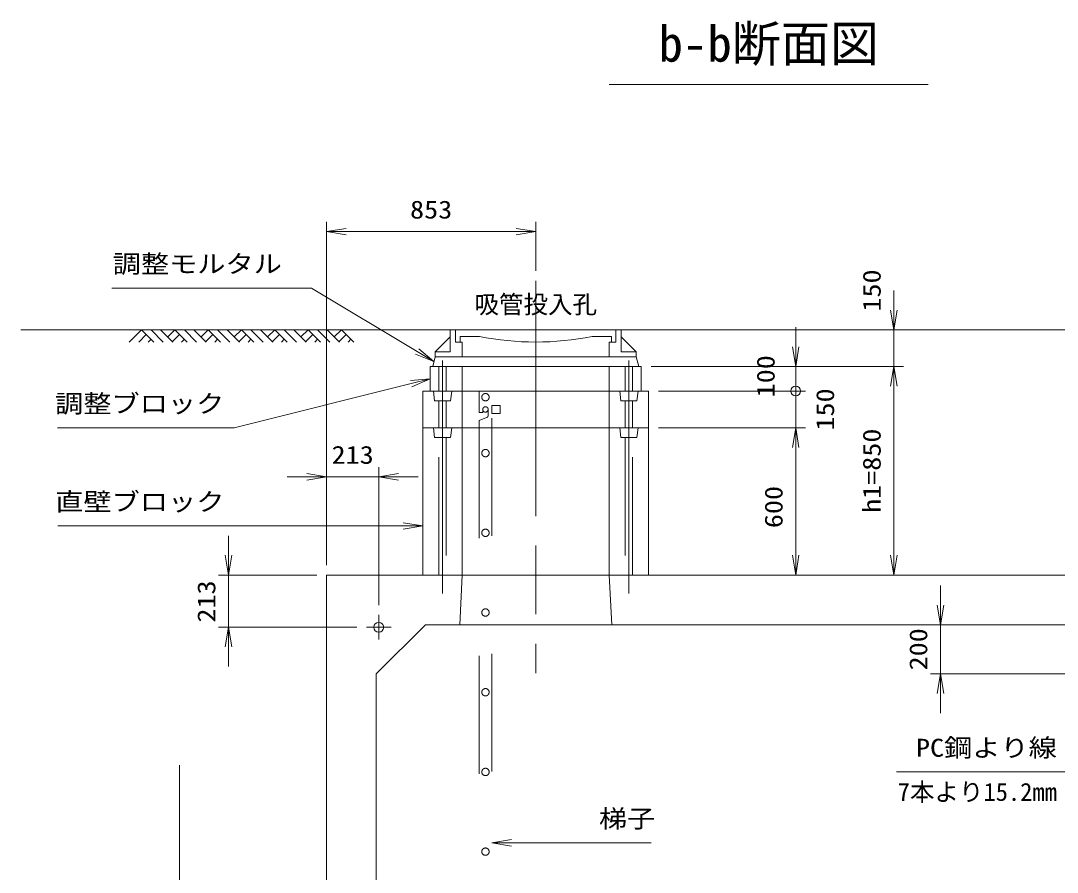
# Model space of a CAD drawing. Units: millimetres at full size. Extents: x 0 to 33600, y 55520 to 79280.
# Drawn here: x 19550 to 23777, y 63818 to 67290 of the extents above; entities that cross this region are included whole.
import ezdxf
from ezdxf.enums import TextEntityAlignment as Align

# ---------------------------------------------------------------- set-up
doc = ezdxf.new("R2010")
doc.units = ezdxf.units.MM
doc.header["$LTSCALE"] = 80.0044
doc.linetypes.add('CHAIN', pattern=[18.5, 12, -1.5, 3.5, -1.5])
doc.linetypes.add('DASHED_SPACED', pattern=[12, 6, -6])
for name, color, linetype, lineweight in [('0_2', 4, 'Continuous', 13), ('FRP', 4, 'DASHED_SPACED', 13), ('寸法', 6, 'Continuous', 13), ('文字', 2, 'Continuous', 13), ('ﾊｯﾁﾝｸﾞ', 4, 'Continuous', 9)]:
    doc.layers.add(name, color=color, linetype=linetype, lineweight=lineweight)
doc.styles.add('ＭＳ ゴシック', font='')
doc.styles.get('ＭＳ ゴシック').set_extended_font_data('MS Gothic')

# ---------------------------------------------------------------- blocks, each defined once
blk = doc.blocks.new('open_arrow')
at = {"color": 0, "linetype": 'Continuous', "lineweight": -2}
blk.add_lwpolyline([(7.5, 1.25), (0, 0), (7.5, -1.25)], dxfattribs=at)
blk = doc.blocks.new('dimension_origin')
at = {"color": 0, "linetype": 'Continuous', "lineweight": -2}
blk.add_circle((0, 0), 1.25, dxfattribs=at)

msp = doc.modelspace()

# ---------------------------------------------------------------- linework, layer by layer
at = {"layer": '0_2', "color": 2, "linetype": 'CHAIN'}
for p, q in [((21650, 66230), (21650, 64630)), ((21270, 65905), (21270, 64955)), ((22030, 65905), (22030, 64955)), ((21010, 64867), (21010, 64767)), ((20960, 64817), (21060, 64817))]:
    msp.add_line(p, q, dxfattribs=at)
at = {"layer": '0_2'}
for p, q in [((25650, 66030), (19550, 66030)), ((21301, 66030), (21999, 66030)), ((21301, 65940), (21301, 66030)), ((21323, 65980), (21323, 66030)), ((21977, 65980), (21977, 66030)), ((21999, 65940), (21999, 66030)), ((21240, 65940), (21301, 66001)), ((21323, 65980), (21350, 65980)), ((21341.5, 66002), (21420, 66002)), ((21341.5, 65980), (21341.5, 66002)), ((21350, 65920), (21350, 65980)), ((21880, 66002), (21958.5, 66002)), ((21950, 65980), (21977, 65980)), ((21950, 65920), (21950, 65980)), ((21958.5, 65980), (21958.5, 66002)), ((21999, 66001), (22060, 65940)), ((21240, 65920), (21240, 65940)), ((21240, 65940), (21301, 65940)), ((22060, 65940), (21999, 65940)), ((22060, 65920), (22060, 65940)), ((21240, 65920), (22060, 65920)), ((21240, 65880), (22060, 65880))]:
    msp.add_line(p, q, dxfattribs=at)
msp.add_lwpolyline([(21240, 65920), (22060, 65920), (22070, 65880), (21230, 65880)], close=True, dxfattribs=at)
at = {"layer": '0_2', "color": 3}
for points in [[(21220, 65780), (22080, 65780), (22080, 65880), (21220, 65880)], [(21350, 65630), (21950, 65630), (21950, 65880), (21350, 65880)], [(21350, 65780), (21950, 65780), (21950, 65880), (21350, 65880)], [(21190, 65630), (22110, 65630), (22110, 65780), (21190, 65780)], [(21190, 65030), (22110, 65030), (22110, 65630), (21190, 65630)], [(21350, 65030), (21950, 65030), (21950, 65630), (21350, 65630)], [(20797, 62574), (24403, 62574), (24403, 65030), (20797, 65030)], [(21340, 64827), (21960, 64827), (21950, 65030), (21350, 65030)], [(21200, 62777), (24000, 62777), (24200, 62977), (24200, 64627), (24000, 64827), (21200, 64827), (21000, 64627), (21000, 62977)]]:
    msp.add_lwpolyline(points, close=True, dxfattribs=at)
at = {"layer": '0_2', "linetype": 'DASHED_SPACED'}
for points in [[(21285, 65780), (21255, 65780), (21255, 65880), (21285, 65880)], [(22015, 65780), (22045, 65780), (22045, 65880), (22015, 65880)], [(21302.5, 65740), (21237.5, 65740), (21232.5, 65780), (21307.5, 65780)], [(21997.5, 65740), (22062.5, 65740), (22067.5, 65780), (21992.5, 65780)], [(21285, 65630), (21255, 65630), (21255, 65740), (21285, 65740)], [(22015, 65630), (22045, 65630), (22045, 65740), (22015, 65740)], [(21302.5, 65590), (21237.5, 65590), (21232.5, 65630), (21307.5, 65630)], [(21997.5, 65590), (22062.5, 65590), (22067.5, 65630), (21992.5, 65630)], [(21285, 65030), (21255, 65030), (21255, 65590), (21285, 65590)], [(22015, 65030), (22045, 65030), (22045, 65590), (22015, 65590)]]:
    msp.add_lwpolyline(points, close=True, dxfattribs=at)
at = {"layer": '0_2', "color": 3}
msp.add_lwpolyline([(21350, 65880), (21950, 65880), (21350, 65880)], dxfattribs=at)
at = {"layer": '0_2'}
msp.add_lwpolyline([(20650, 62254), (20197, 62254), (20197, 64254)], dxfattribs=at)
at = {"layer": '0_2', "color": 3}
msp.add_circle((21010, 64817), 20, dxfattribs=at)
at = {"layer": '0_2'}
msp.add_arc((21650, 67193.27), 1213.27, 259.07231, 280.92769, dxfattribs=at)
at = {"layer": 'FRP'}
for p, q in [((21456, 65705), (21456, 65680.91)), ((21449.54, 65671.56), (21419, 65660))]:
    msp.add_line(p, q, dxfattribs=at)
msp.add_lwpolyline([(21419, 65660), (21419, 62309), (21471, 62309), (21471, 65780), (21419, 65780), (21419, 65692), (21434, 65692), (21434, 65705)], dxfattribs=at)
msp.add_lwpolyline([(21471, 65689), (21505, 65689), (21505, 65721), (21471, 65721)], close=True, dxfattribs=at)
for centre, radius in [((21445, 65755), 15), ((21445, 65705), 11), ((21445, 65527), 15), ((21445, 65202), 15), ((21445, 64877), 15), ((21445, 64552), 15), ((21445, 64227), 15), ((21445, 63902), 15)]:
    msp.add_circle(centre, radius, dxfattribs=at)
for centre, radius, start, end in [((21445, 65705), 11, 90, 180), ((21445, 65705), 11, 0, 90), ((21446, 65680.91), 10, 290.72556, 0)]:
    msp.add_arc(centre, radius, start, end, dxfattribs=at)
at = {"layer": '寸法'}
for p, q in [((20797, 65070), (20797, 66470)), ((21650, 66270), (21650, 66470)), ((20797, 66430), (21650, 66430)), ((23110, 65720), (23110, 66190)), ((22150, 66030), (23150, 66030)), ((22710, 65700), (22710, 66040)), ((22120, 65880), (22750, 65880)), ((22150, 65880), (23150, 65880)), ((22150, 65880), (23150, 65880)), ((22710, 65860), (22710, 65470)), ((23110, 65030), (23110, 65880)), ((22150, 65780), (22750, 65780)), ((22150, 65780), (22750, 65780)), ((22150, 65630), (22750, 65630)), ((22150, 65630), (22750, 65630)), ((22710, 65630), (22710, 65030)), ((20797, 65070), (20797, 65470)), ((21010, 64907), (21010, 65470)), ((20637, 65430), (21170, 65430)), ((20397, 65190), (20397, 64657)), ((20757, 65030), (20357, 65030)), ((22150, 65030), (23150, 65030)), ((22150, 65030), (22750, 65030)), ((23300, 64987), (23300, 64467)), ((20920, 64817), (20357, 64817)), ((23960, 64827), (23260, 64827)), ((24160, 64627), (23260, 64627))]:
    msp.add_line(p, q, dxfattribs=at)
for points in [[(21235, 65900), (21166.4, 65941.16), (20735, 66200), (19921.67, 66200)], [(21220, 65830), (21142.39, 65810.6), (20420, 65630), (19700, 65630)], [(21190, 65230), (21110, 65230), (20420.67, 65230), (19700.67, 65230)], [(24190, 64817), (24154.22, 64745.45), (23895, 64227), (23121.67, 64227)], [(21471, 63938), (21551, 63938), (21867.67, 63938), (22121, 63938)]]:
    msp.add_lwpolyline(points, dxfattribs=at)
at = {"layer": '文字'}
msp.add_line((23250, 67030), (21950, 67030), dxfattribs=at)
at = {"layer": 'ﾊｯﾁﾝｸﾞ'}
for p, q in [((19992.35, 65980), (20042.35, 66030)), ((20042.35, 66030), (20092.35, 65980)), ((20081.24, 66030), (20131.24, 65980)), ((20120.13, 66030), (20170.13, 65980)), ((20149.18, 66000.95), (20178.24, 66030)), ((20178.24, 66030), (20228.24, 65980)), ((20217.13, 66030), (20267.13, 65980)), ((20256.02, 66030), (20306.02, 65980)), ((20285.07, 66000.95), (20314.12, 66030)), ((20314.12, 66030), (20364.12, 65980)), ((20353.01, 66030), (20403.01, 65980)), ((20391.9, 66030), (20441.9, 65980)), ((20420.95, 66000.95), (20450, 66030)), ((20450, 66030), (20500, 65980)), ((20488.89, 66030), (20538.89, 65980)), ((20527.78, 66030), (20577.78, 65980)), ((20556.83, 66000.95), (20585.88, 66030)), ((20585.88, 66030), (20635.88, 65980)), ((20624.77, 66030), (20674.77, 65980)), ((20663.66, 66030), (20713.66, 65980)), ((20692.71, 66000.95), (20721.76, 66030)), ((20721.76, 66030), (20771.76, 65980)), ((20760.65, 66030), (20810.65, 65980)), ((20799.54, 66030), (20849.54, 65980)), ((20828.59, 66000.95), (20857.65, 66030)), ((20857.65, 66030), (20907.65, 65980)), ((20031.24, 65980), (20061.8, 66010.56)), ((20070.13, 65980), (20081.24, 65991.11)), ((20168.63, 65981.5), (20197.68, 66010.56)), ((20206.02, 65980), (20217.13, 65991.11)), ((20304.51, 65981.5), (20333.56, 66010.56)), ((20341.9, 65980), (20353.01, 65991.11)), ((20440.39, 65981.5), (20469.44, 66010.56)), ((20477.78, 65980), (20488.89, 65991.11)), ((20576.28, 65981.5), (20605.33, 66010.56)), ((20613.66, 65980), (20624.77, 65991.11)), ((20712.16, 65981.5), (20741.21, 66010.56)), ((20749.54, 65980), (20760.65, 65991.11)), ((20848.04, 65981.5), (20877.09, 66010.56)), ((20885.43, 65980), (20896.54, 65991.11))]:
    msp.add_line(p, q, dxfattribs=at)

# ---------------------------------------------------------------- block references
at = {"layer": '寸法', "xscale": 10.7, "yscale": 10.7}
for p in [(20797, 66430), (21010, 65430), (21471, 63938)]:
    msp.add_blockref('open_arrow', p, dxfattribs=at)
at = {"layer": '寸法'}
for name, p, xscale, yscale, rotation in [('open_arrow', (21650, 66430), 10.7, 10.7, 180), ('open_arrow', (23110, 66030), 10.7, 10.7, 90), ('open_arrow', (21235, 65900), 10.7, 10.7, 149), ('open_arrow', (22710, 65880), 10.7, 10.7, 90), ('open_arrow', (23110, 65880), 10.7, 10.7, 270), ('open_arrow', (23110, 65880), 10.7, 10.7, 270), ('open_arrow', (21220, 65830), 10.7, 10.7, 194), ('dimension_origin', (22710, 65780), 16, 16, 90), ('dimension_origin', (22710, 65780), 16, 16, 270), ('open_arrow', (22710, 65630), 10.7, 10.7, 270), ('open_arrow', (22710, 65630), 10.7, 10.7, 270), ('open_arrow', (20797, 65430), 10.7, 10.7, 180), ('open_arrow', (21190, 65230), 10.7, 10.7, 180), ('open_arrow', (20397, 65030), 10.7, 10.7, 90), ('open_arrow', (22710, 65030), 10.7, 10.7, 90), ('open_arrow', (23110, 65030), 10.7, 10.7, 90), ('open_arrow', (23300, 64827), 10.7, 10.7, 90), ('open_arrow', (20397, 64817), 10.7, 10.7, 270), ('open_arrow', (23300, 64627), 10.7, 10.7, 270)]:
    msp.add_blockref(name, p, dxfattribs=dict(at, xscale=xscale, yscale=yscale, rotation=rotation))

# ---------------------------------------------------------------- texts
at = {"layer": '寸法', "style": 'ＭＳ ゴシック', "width": 1.15}
for s, p in [('853', (21223.5, 66520)), ('213', (20903.5, 65520))]:
    msp.add_text(s, height=73.31, dxfattribs=at).set_placement(p, align=Align.MIDDLE_CENTER)
for s, p in [('調整モルタル', (20615, 66240)), ('調整ブロック', (20380, 65670)), ('直壁ブロック', (20380.67, 65270)), ('PC鋼より線', (23775, 64267))]:
    msp.add_text(s, height=73.31, dxfattribs=at).set_placement(p, align=Align.BOTTOM_RIGHT)
for s, p in [('150', (23020, 66190)), ('100', (22587.59, 65840.42)), ('150', (22829.94, 65705)), ('h1=850', (23020, 65455)), ('600', (22620, 65307.11)), ('213', (20307, 64922)), ('200', (23210, 64727))]:
    msp.add_text(s, height=73.31, rotation=90, dxfattribs=at).set_placement(p, align=Align.MIDDLE_CENTER)
at = {"layer": '寸法', "color": 3, "style": 'ＭＳ ゴシック'}
msp.add_text('7本より15.2mm', height=73.31, dxfattribs=at).set_placement((23775, 64087), align=Align.BOTTOM_RIGHT)
at = {"layer": '寸法', "style": 'ＭＳ ゴシック', "width": 1.15}
msp.add_text('梯子', height=73.31, dxfattribs=at).set_placement((21907.67, 63978), align=Align.BOTTOM_LEFT)
at = {"layer": '文字', "style": 'ＭＳ ゴシック'}
for s, height, p in [('b-b断面図', 146.6, (22600, 67270)), ('吸管投入孔', 73.31, (21650, 66170))]:
    msp.add_text(s, height=height, dxfattribs=at).set_placement(p, align=Align.TOP_CENTER)

doc.saveas('drawing.dxf')
